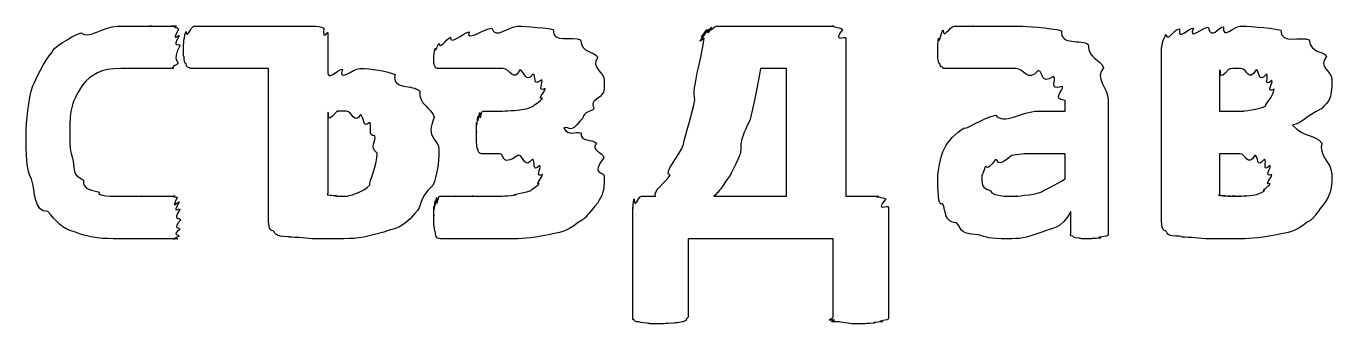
# Model space of a CAD drawing. Header units: millimetres. Extents: x 25 to 190, y 204 to 253.
# Drawn here: x 100.6 to 111.42, y 203.63 to 206.1 of the extents above; entities that cross this region are included whole.
import ezdxf

# ---------------------------------------------------------------- set-up
doc = ezdxf.new("R2010")
doc.units = ezdxf.units.MM
doc.layers.get('0').update_dxf_attribs({"linetype": 'CONTINUOUS'})

msp = doc.modelspace()

# ---------------------------------------------------------------- linework, layer by layer
at = {"color": 0}
for p, q in [((101.994, 206.099), (102.975, 206.099)), ((106.317, 206.099), (107.293, 206.099)), ((103.102, 206.044), (103.102, 205.736)), ((107.392, 205.995), (107.392, 204.688)), ((110.006, 204.517), (110.006, 205.917)), ((102.611, 205.747), (101.989, 205.747)), ((102.611, 204.517), (102.611, 205.747)), ((106.901, 205.747), (106.686, 205.747)), ((106.901, 204.688), (106.901, 205.747)), ((110.486, 205.736), (110.486, 205.394)), ((110.938, 205.576), (110.938, 205.576)), ((109.207, 205.394), (109.207, 205.482)), ((109.565, 205.487), (109.565, 204.391)), ((103.102, 205.383), (103.102, 204.71)), ((104.384, 205.394), (104.533, 205.394)), ((108.981, 205.394), (109.207, 205.394)), ((110.486, 205.394), (110.684, 205.394)), ((105.062, 205.256), (105.056, 205.256)), ((103.51, 205.046), (103.51, 205.046)), ((104.516, 205.041), (104.378, 205.041)), ((109.207, 205.041), (108.97, 205.041)), ((109.207, 204.832), (109.207, 205.041)), ((110.657, 205.041), (110.486, 205.041)), ((110.486, 205.041), (110.486, 204.699)), ((105.392, 204.848), (105.392, 204.848)), ((110.921, 204.87), (110.921, 204.87)), ((111.417, 204.865), (111.417, 204.865)), ((105.628, 203.691), (105.628, 204.595)), ((105.7, 204.688), (105.815, 204.688)), ((106.3, 204.688), (106.901, 204.688)), ((107.392, 204.688), (107.662, 204.688)), ((107.745, 204.595), (107.745, 203.691)), ((101.883, 204.49), (101.883, 204.49)), ((109.256, 204.391), (109.256, 204.561)), ((107.287, 204.336), (106.086, 204.336)), ((106.086, 204.336), (106.086, 203.685)), ((107.287, 203.685), (107.287, 204.336))]:
    msp.add_line(p, q, dxfattribs=at)
for points in [[(101.061, 206.044), (101.118, 205.981), (101.251, 206.099), (101.359, 206.099)], [(101.359, 206.099), (101.393, 206.099), (101.46, 206.099), (101.508, 206.099)], [(101.508, 206.099), (101.492, 206.099), (101.604, 206.099), (101.646, 206.099)], [(101.646, 206.099), (101.574, 206.099), (101.723, 206.099), (101.756, 206.099)], [(101.756, 206.099), (101.757, 206.099), (101.811, 206.099), (101.822, 206.099)], [(101.822, 206.099), (101.783, 206.099), (101.845, 206.099), (101.849, 206.099)], [(101.849, 206.099), (101.794, 206.099), (101.862, 206.09), (101.866, 206.072)], [(101.928, 206.055), (101.939, 205.981), (101.968, 206.099), (101.994, 206.099)], [(102.975, 206.099), (103.011, 206.099), (103.047, 206.094), (103.069, 206.083)], [(104.461, 206.083), (104.489, 205.981), (104.601, 206.099), (104.676, 206.099)], [(104.676, 206.099), (104.667, 206.099), (104.88, 206.09), (104.968, 206.072)], [(106.279, 206.089), (106.19, 205.981), (106.302, 206.099), (106.317, 206.099)], [(107.293, 206.099), (107.237, 206.099), (107.345, 206.09), (107.364, 206.072)], [(108.198, 206.066), (108.201, 205.981), (108.248, 206.099), (108.292, 206.099)], [(108.292, 206.099), (108.289, 206.099), (108.387, 206.099), (108.446, 206.099)], [(108.446, 206.099), (108.408, 206.099), (108.567, 206.099), (108.634, 206.099)], [(108.634, 206.099), (108.661, 206.099), (108.773, 206.099), (108.843, 206.099)], [(108.843, 206.099), (108.862, 206.099), (109.087, 206.086), (109.179, 206.061)], [(110.519, 206.094), (110.509, 205.981), (110.608, 206.099), (110.657, 206.099)], [(110.657, 206.099), (110.685, 206.099), (110.896, 206.089), (110.993, 206.066)], [(100.819, 205.884), (100.816, 205.912), (100.969, 206.011), (101.061, 206.044)], [(101.866, 206.072), (101.801, 205.948), (101.872, 206.039), (101.872, 206.017)], [(101.872, 206.017), (101.805, 205.904), (101.877, 205.967), (101.877, 205.934)], [(101.906, 205.928), (101.906, 205.926), (101.913, 206.029), (101.928, 206.055)], [(103.069, 206.083), (103.055, 205.963), (103.102, 206.062), (103.102, 206.044)], [(104.025, 205.956), (104.028, 205.901), (104.075, 205.986), (104.119, 206.006)], [(104.119, 206.006), (104.116, 205.937), (104.214, 206.039), (104.273, 206.05)], [(104.273, 206.05), (104.235, 205.963), (104.395, 206.074), (104.461, 206.083)], [(104.968, 206.072), (104.962, 205.945), (105.131, 206.024), (105.194, 205.984)], [(106.141, 205.487), (106.116, 205.599), (106.196, 205.802), (106.218, 206)], [(106.218, 206), (106.142, 205.93), (106.225, 206.028), (106.229, 206.039)], [(106.229, 206.039), (106.149, 205.956), (106.237, 206.063), (106.245, 206.072)], [(106.245, 206.072), (106.168, 205.97), (106.267, 206.084), (106.279, 206.089)], [(107.364, 206.072), (107.273, 205.948), (107.392, 206.03), (107.392, 205.995)], [(108.154, 205.901), (108.154, 205.893), (108.155, 205.978), (108.16, 206)], [(108.16, 206), (108.165, 205.937), (108.179, 206.044), (108.198, 206.066)], [(109.179, 206.061), (109.164, 205.93), (109.345, 205.996), (109.4, 205.945)], [(110.006, 205.917), (110.006, 205.908), (110.018, 206.001), (110.045, 206.028)], [(110.045, 206.028), (110.057, 205.963), (110.107, 206.073), (110.155, 206.077)], [(110.155, 206.077), (110.141, 205.97), (110.229, 206.083), (110.271, 206.083)], [(110.271, 206.083), (110.222, 205.974), (110.351, 206.089), (110.392, 206.089)], [(110.392, 206.089), (110.421, 205.978), (110.474, 206.094), (110.519, 206.094)], [(110.993, 206.066), (110.994, 205.941), (111.166, 206.019), (111.23, 205.984)], [(100.659, 205.603), (100.681, 205.648), (100.753, 205.81), (100.819, 205.884)], [(101.877, 205.934), (101.805, 205.802), (101.872, 205.814), (101.86, 205.785)], [(101.912, 205.846), (101.906, 205.835), (101.906, 205.896), (101.906, 205.928)], [(103.981, 205.84), (103.981, 205.838), (103.984, 205.893), (103.992, 205.912)], [(103.992, 205.912), (103.995, 205.875), (104.01, 205.945), (104.025, 205.956)], [(105.194, 205.984), (105.205, 205.868), (105.304, 205.898), (105.337, 205.84)], [(108.154, 205.835), (108.154, 205.826), (108.154, 205.879), (108.154, 205.901)], [(109.4, 205.945), (109.396, 205.826), (109.5, 205.829), (109.527, 205.752)], [(111.23, 205.984), (111.241, 205.868), (111.343, 205.901), (111.373, 205.846)], [(101.86, 205.785), (101.783, 205.747), (101.836, 205.747), (101.822, 205.747)], [(101.928, 205.785), (101.913, 205.791), (101.914, 205.824), (101.912, 205.846)], [(101.956, 205.752), (101.928, 205.758), (101.935, 205.77), (101.928, 205.785)], [(103.981, 205.791), (103.981, 205.791), (103.981, 205.821), (103.981, 205.84)], [(103.992, 205.763), (103.984, 205.765), (103.984, 205.78), (103.981, 205.791)], [(105.337, 205.84), (105.274, 205.753), (105.392, 205.721), (105.392, 205.648)], [(108.17, 205.785), (108.157, 205.787), (108.157, 205.815), (108.154, 205.835)], [(108.193, 205.758), (108.172, 205.76), (108.178, 205.774), (108.17, 205.785)], [(111.373, 205.846), (111.299, 205.758), (111.417, 205.727), (111.417, 205.659)], [(101.387, 205.747), (101.224, 205.747), (101.145, 205.7), (101.072, 205.609)], [(101.557, 205.747), (101.426, 205.747), (101.453, 205.747), (101.387, 205.747)], [(101.679, 205.747), (101.64, 205.747), (101.604, 205.747), (101.557, 205.747)], [(101.767, 205.747), (101.709, 205.747), (101.714, 205.747), (101.679, 205.747)], [(101.822, 205.747), (101.753, 205.747), (101.789, 205.747), (101.767, 205.747)], [(101.989, 205.747), (101.95, 205.747), (101.967, 205.748), (101.956, 205.752)], [(103.102, 205.736), (103.096, 205.625), (103.182, 205.741), (103.223, 205.741)], [(103.223, 205.741), (103.18, 205.628), (103.314, 205.747), (103.367, 205.747)], [(103.367, 205.747), (103.463, 205.747), (103.577, 205.73), (103.659, 205.697)], [(103.659, 205.697), (103.628, 205.566), (103.811, 205.621), (103.863, 205.559)], [(104.009, 205.747), (103.992, 205.75), (103.995, 205.755), (103.992, 205.763)], [(104.025, 205.747), (104.006, 205.747), (104.016, 205.747), (104.009, 205.747)], [(104.086, 205.747), (104.021, 205.747), (104.036, 205.747), (104.025, 205.747)], [(104.191, 205.747), (104.08, 205.747), (104.115, 205.747), (104.086, 205.747)], [(104.345, 205.747), (104.282, 205.747), (104.235, 205.747), (104.191, 205.747)], [(104.555, 205.747), (104.403, 205.747), (104.407, 205.747), (104.345, 205.747)], [(104.692, 205.736), (104.65, 205.628), (104.606, 205.747), (104.555, 205.747)], [(104.803, 205.703), (104.734, 205.614), (104.737, 205.727), (104.692, 205.736)], [(104.874, 205.653), (104.793, 205.588), (104.831, 205.692), (104.803, 205.703)], [(106.686, 205.747), (106.656, 205.577), (106.627, 205.434), (106.598, 205.317)], [(108.22, 205.747), (108.187, 205.747), (108.199, 205.75), (108.193, 205.758)], [(108.292, 205.747), (108.212, 205.747), (108.234, 205.747), (108.22, 205.747)], [(108.413, 205.747), (108.278, 205.747), (108.325, 205.747), (108.292, 205.747)], [(108.578, 205.747), (108.492, 205.747), (108.46, 205.747), (108.413, 205.747)], [(108.799, 205.747), (108.62, 205.747), (108.645, 205.747), (108.578, 205.747)], [(108.986, 205.73), (108.893, 205.628), (108.872, 205.747), (108.799, 205.747)], [(109.113, 205.68), (108.995, 205.606), (109.037, 205.719), (108.986, 205.73)], [(109.185, 205.598), (109.061, 205.562), (109.146, 205.659), (109.113, 205.68)], [(109.527, 205.752), (109.446, 205.672), (109.565, 205.587), (109.565, 205.487)], [(110.563, 205.741), (110.465, 205.625), (110.508, 205.738), (110.486, 205.736)], [(110.667, 205.747), (110.527, 205.747), (110.596, 205.744), (110.563, 205.741)], [(110.789, 205.736), (110.73, 205.628), (110.714, 205.747), (110.667, 205.747)], [(110.877, 205.703), (110.8, 205.614), (110.824, 205.727), (110.789, 205.736)], [(110.921, 205.648), (110.844, 205.584), (110.899, 205.687), (110.877, 205.703)], [(100.604, 205.195), (100.604, 205.306), (100.622, 205.493), (100.659, 205.603)], [(101.072, 205.609), (100.963, 205.445), (100.967, 205.384), (100.967, 205.212)], [(103.863, 205.559), (103.853, 205.445), (103.958, 205.428), (103.984, 205.344)], [(104.902, 205.581), (104.83, 205.548), (104.892, 205.633), (104.874, 205.653)], [(104.88, 205.499), (104.83, 205.489), (104.902, 205.551), (104.902, 205.581)], [(105.392, 205.648), (105.392, 205.518), (105.383, 205.56), (105.365, 205.521)], [(109.207, 205.482), (109.091, 205.496), (109.198, 205.565), (109.185, 205.598)], [(110.938, 205.576), (110.862, 205.54), (110.932, 205.625), (110.921, 205.648)], [(110.871, 205.438), (110.862, 205.456), (110.938, 205.516), (110.938, 205.576)], [(111.417, 205.659), (111.417, 205.474), (111.39, 205.482), (111.335, 205.416)], [(104.808, 205.438), (104.8, 205.441), (104.865, 205.476), (104.88, 205.499)], [(105.365, 205.521), (105.241, 205.438), (105.327, 205.441), (105.299, 205.405)], [(106.047, 205.118), (106.061, 205.195), (106.114, 205.344), (106.141, 205.487)], [(103.174, 205.388), (103.077, 205.273), (103.124, 205.385), (103.102, 205.383)], [(103.256, 205.394), (103.13, 205.394), (103.198, 205.391), (103.174, 205.388)], [(103.372, 205.366), (103.324, 205.275), (103.303, 205.394), (103.256, 205.394)], [(103.449, 205.3), (103.386, 205.242), (103.405, 205.351), (103.372, 205.366)], [(103.984, 205.344), (103.904, 205.162), (104.023, 205.171), (104.023, 205.069)], [(104.334, 205.3), (104.337, 205.236), (104.341, 205.339), (104.345, 205.35)], [(104.345, 205.35), (104.345, 205.262), (104.353, 205.375), (104.362, 205.383)], [(104.362, 205.383), (104.359, 205.275), (104.375, 205.394), (104.384, 205.394)], [(104.533, 205.394), (104.528, 205.394), (104.648, 205.397), (104.692, 205.405)], [(104.692, 205.405), (104.738, 205.408), (104.778, 205.423), (104.808, 205.438)], [(105.299, 205.405), (105.186, 205.368), (105.238, 205.341), (105.194, 205.317)], [(108.374, 205.256), (108.37, 205.231), (108.53, 205.339), (108.634, 205.361)], [(108.634, 205.361), (108.694, 205.275), (108.851, 205.394), (108.981, 205.394)], [(110.684, 205.394), (110.657, 205.394), (110.827, 205.408), (110.871, 205.438)], [(111.335, 205.416), (111.188, 205.346), (111.198, 205.307), (111.092, 205.278)], [(103.493, 205.19), (103.427, 205.184), (103.471, 205.27), (103.449, 205.3)], [(104.334, 205.223), (104.334, 205.191), (104.334, 205.278), (104.334, 205.3)], [(105.056, 205.256), (105.097, 205.176), (105.151, 205.234), (105.199, 205.212)], [(105.194, 205.317), (105.102, 205.198), (105.108, 205.27), (105.062, 205.256)], [(106.598, 205.317), (106.484, 205.107), (106.543, 205.099), (106.51, 205.019)], [(108.209, 205.085), (108.231, 205.14), (108.304, 205.212), (108.374, 205.256)], [(111.092, 205.278), (111.188, 205.173), (111.28, 205.202), (111.335, 205.129)], [(100.648, 204.832), (100.604, 204.889), (100.604, 205.059), (100.604, 205.195)], [(100.967, 205.212), (100.963, 205.066), (100.976, 205.046), (100.995, 204.98)], [(103.51, 205.046), (103.445, 205.096), (103.504, 205.146), (103.493, 205.19)], [(104.334, 205.135), (104.334, 205.129), (104.334, 205.19), (104.334, 205.223)], [(104.345, 205.08), (104.337, 205.081), (104.337, 205.113), (104.334, 205.135)], [(105.199, 205.212), (105.194, 205.136), (105.289, 205.165), (105.326, 205.129)], [(105.326, 205.129), (105.271, 205.066), (105.387, 205.055), (105.387, 205.008)], [(111.335, 205.129), (111.299, 205.03), (111.417, 204.971), (111.417, 204.865)], [(103.449, 204.782), (103.445, 204.812), (103.51, 204.932), (103.51, 205.046)], [(104.023, 205.069), (104.023, 204.956), (104.006, 204.868), (103.973, 204.777)], [(104.356, 205.052), (104.345, 205.055), (104.348, 205.069), (104.345, 205.08)], [(104.378, 205.041), (104.356, 205.041), (104.363, 205.044), (104.356, 205.052)], [(104.681, 205.03), (104.521, 204.923), (104.582, 205.041), (104.516, 205.041)], [(104.797, 204.997), (104.731, 204.909), (104.728, 205.022), (104.681, 205.03)], [(105.937, 204.865), (105.873, 204.876), (106.014, 205.019), (106.047, 205.118)], [(106.51, 205.019), (106.418, 204.827), (106.441, 204.871), (106.405, 204.821)], [(108.154, 204.843), (108.154, 204.883), (108.172, 205.015), (108.209, 205.085)], [(108.766, 205.025), (108.624, 204.905), (108.664, 205.005), (108.628, 204.991)], [(108.97, 205.041), (108.855, 205.041), (108.824, 205.036), (108.766, 205.025)], [(110.778, 205.03), (110.722, 204.923), (110.703, 205.041), (110.657, 205.041)], [(110.86, 204.997), (110.789, 204.909), (110.811, 205.022), (110.778, 205.03)], [(100.995, 204.98), (101.001, 204.821), (101.04, 204.865), (101.078, 204.821)], [(104.858, 204.942), (104.789, 204.879), (104.826, 204.982), (104.797, 204.997)], [(104.88, 204.87), (104.815, 204.834), (104.871, 204.92), (104.858, 204.942)], [(105.387, 205.008), (105.274, 204.854), (105.392, 204.906), (105.392, 204.848)], [(108.545, 204.931), (108.514, 204.827), (108.518, 204.883), (108.518, 204.854)], [(108.628, 204.991), (108.551, 204.876), (108.563, 204.956), (108.545, 204.931)], [(110.905, 204.942), (110.833, 204.879), (110.883, 204.982), (110.86, 204.997)], [(110.921, 204.87), (110.851, 204.839), (110.915, 204.923), (110.905, 204.942)], [(100.785, 204.561), (100.666, 204.559), (100.681, 204.724), (100.648, 204.832)], [(101.078, 204.821), (101.074, 204.732), (101.158, 204.743), (101.21, 204.722)], [(104.852, 204.793), (104.815, 204.779), (104.88, 204.84), (104.88, 204.87)], [(105.392, 204.848), (105.392, 204.717), (105.373, 204.699), (105.337, 204.633)], [(105.815, 204.688), (105.796, 204.739), (105.9, 204.798), (105.937, 204.865)], [(106.405, 204.821), (106.347, 204.728), (106.336, 204.728), (106.3, 204.688)], [(108.193, 204.628), (108.154, 204.592), (108.154, 204.761), (108.154, 204.843)], [(108.518, 204.854), (108.514, 204.746), (108.541, 204.761), (108.59, 204.732)], [(109.008, 204.722), (109.021, 204.735), (109.136, 204.783), (109.207, 204.832)], [(110.905, 204.793), (110.851, 204.779), (110.921, 204.84), (110.921, 204.87)], [(111.417, 204.865), (111.417, 204.722), (111.398, 204.705), (111.362, 204.639)], [(101.21, 204.722), (101.18, 204.688), (101.326, 204.688), (101.392, 204.688)], [(103.102, 204.71), (103.077, 204.695), (103.148, 204.696), (103.174, 204.694)], [(103.174, 204.694), (103.13, 204.688), (103.229, 204.688), (103.262, 204.688)], [(103.262, 204.688), (103.247, 204.688), (103.408, 204.719), (103.449, 204.782)], [(103.973, 204.777), (103.842, 204.658), (103.893, 204.611), (103.824, 204.545)], [(104.51, 204.688), (104.506, 204.688), (104.615, 204.691), (104.659, 204.699)], [(104.659, 204.699), (104.599, 204.702), (104.745, 204.717), (104.775, 204.732)], [(104.775, 204.732), (104.778, 204.735), (104.833, 204.771), (104.852, 204.793)], [(108.59, 204.732), (108.613, 204.688), (108.712, 204.688), (108.804, 204.688)], [(108.804, 204.688), (108.778, 204.688), (108.945, 204.699), (109.008, 204.722)], [(110.486, 204.699), (110.458, 204.695), (110.515, 204.696), (110.53, 204.694)], [(110.53, 204.694), (110.487, 204.691), (110.559, 204.691), (110.574, 204.688)], [(110.662, 204.688), (110.604, 204.688), (110.745, 204.691), (110.778, 204.699)], [(110.778, 204.699), (110.789, 204.702), (110.839, 204.717), (110.86, 204.732)], [(110.86, 204.732), (110.833, 204.735), (110.896, 204.771), (110.905, 204.793)], [(101.392, 204.688), (101.431, 204.688), (101.515, 204.688), (101.563, 204.688)], [(101.563, 204.688), (101.526, 204.688), (101.652, 204.688), (101.69, 204.688)], [(101.69, 204.688), (101.717, 204.688), (101.756, 204.688), (101.778, 204.688)], [(101.778, 204.688), (101.764, 204.688), (101.823, 204.688), (101.838, 204.688)], [(101.838, 204.688), (101.786, 204.688), (101.851, 204.684), (101.855, 204.677)], [(101.855, 204.677), (101.797, 204.556), (101.867, 204.657), (101.872, 204.639)], [(101.872, 204.639), (101.805, 204.523), (101.877, 204.603), (101.877, 204.578)], [(103.981, 204.605), (103.984, 204.534), (103.988, 204.639), (103.992, 204.65)], [(103.981, 204.534), (103.981, 204.497), (103.981, 204.586), (103.981, 204.605)], [(103.992, 204.65), (103.992, 204.559), (103.999, 204.673), (104.003, 204.677)], [(104.003, 204.677), (104.003, 204.57), (104.017, 204.688), (104.025, 204.688)], [(104.025, 204.688), (104.021, 204.688), (104.053, 204.688), (104.075, 204.688)], [(104.075, 204.688), (104.065, 204.688), (104.126, 204.688), (104.163, 204.688)], [(104.163, 204.688), (104.142, 204.688), (104.251, 204.688), (104.307, 204.688)], [(104.307, 204.688), (104.253, 204.688), (104.429, 204.688), (104.51, 204.688)], [(105.337, 204.633), (105.201, 204.471), (105.246, 204.517), (105.178, 204.473)], [(105.628, 204.595), (105.628, 204.545), (105.631, 204.655), (105.639, 204.666)], [(105.639, 204.666), (105.646, 204.57), (105.669, 204.688), (105.7, 204.688)], [(107.662, 204.688), (107.601, 204.688), (107.712, 204.68), (107.722, 204.666)], [(107.722, 204.666), (107.626, 204.545), (107.745, 204.631), (107.745, 204.595)], [(108.308, 204.468), (108.209, 204.468), (108.222, 204.564), (108.193, 204.628)], [(110.574, 204.688), (110.516, 204.688), (110.603, 204.688), (110.618, 204.688)], [(110.618, 204.688), (110.546, 204.688), (110.647, 204.688), (110.662, 204.688)], [(111.362, 204.639), (111.23, 204.471), (111.28, 204.517), (111.213, 204.473)], [(101.012, 204.391), (100.904, 204.413), (100.848, 204.487), (100.785, 204.561)], [(101.877, 204.578), (101.808, 204.471), (101.883, 204.523), (101.883, 204.49)], [(101.883, 204.49), (101.808, 204.409), (101.88, 204.435), (101.877, 204.413)], [(102.65, 204.402), (102.611, 204.404), (102.611, 204.465), (102.611, 204.517)], [(103.824, 204.545), (103.706, 204.413), (103.671, 204.43), (103.565, 204.391)], [(103.981, 204.457), (103.981, 204.438), (103.981, 204.504), (103.981, 204.534)], [(109.256, 204.561), (109.168, 204.409), (109.102, 204.427), (109.014, 204.391)], [(110.039, 204.402), (110.006, 204.404), (110.006, 204.465), (110.006, 204.517)], [(101.326, 204.336), (101.202, 204.336), (101.103, 204.354), (101.012, 204.391)], [(101.877, 204.413), (101.805, 204.365), (101.874, 204.371), (101.872, 204.357)], [(102.771, 204.352), (102.663, 204.354), (102.675, 204.375), (102.65, 204.402)], [(103.565, 204.391), (103.375, 204.336), (103.331, 204.336), (103.185, 204.336)], [(103.992, 204.396), (103.984, 204.393), (103.984, 204.435), (103.981, 204.457)], [(104.003, 204.352), (103.992, 204.36), (103.995, 204.381), (103.992, 204.396)], [(104.93, 204.369), (104.753, 204.336), (104.723, 204.336), (104.599, 204.336)], [(105.178, 204.473), (105.064, 204.383), (105.029, 204.393), (104.93, 204.369)], [(108.49, 204.369), (108.308, 204.38), (108.359, 204.424), (108.308, 204.468)], [(108.733, 204.336), (108.569, 204.336), (108.563, 204.347), (108.49, 204.369)], [(109.014, 204.391), (108.873, 204.336), (108.832, 204.336), (108.733, 204.336)], [(109.273, 204.357), (109.241, 204.357), (109.256, 204.375), (109.256, 204.391)], [(109.565, 204.391), (109.565, 204.357), (109.56, 204.365), (109.548, 204.357)], [(110.155, 204.357), (110.053, 204.354), (110.064, 204.375), (110.039, 204.402)], [(110.96, 204.369), (110.778, 204.336), (110.742, 204.336), (110.607, 204.336)], [(111.213, 204.473), (111.097, 204.383), (111.062, 204.393), (110.96, 204.369)], [(101.486, 204.336), (101.375, 204.336), (101.381, 204.336), (101.326, 204.336)], [(101.635, 204.336), (101.481, 204.336), (101.541, 204.336), (101.486, 204.336)], [(101.756, 204.336), (101.691, 204.336), (101.681, 204.336), (101.635, 204.336)], [(101.833, 204.336), (101.761, 204.336), (101.792, 204.336), (101.756, 204.336)], [(101.86, 204.336), (101.79, 204.336), (101.847, 204.336), (101.833, 204.336)], [(101.872, 204.357), (101.801, 204.336), (101.867, 204.336), (101.86, 204.336)], [(102.865, 204.347), (102.747, 204.347), (102.8, 204.352), (102.771, 204.352)], [(102.97, 204.336), (102.934, 204.338), (102.901, 204.342), (102.865, 204.347)], [(103.08, 204.336), (103.004, 204.336), (103.005, 204.336), (102.97, 204.336)], [(103.185, 204.336), (103.077, 204.336), (103.116, 204.336), (103.08, 204.336)], [(104.036, 204.336), (104.003, 204.336), (104.01, 204.341), (104.003, 204.352)], [(104.108, 204.336), (104.032, 204.336), (104.05, 204.336), (104.036, 204.336)], [(104.235, 204.336), (104.103, 204.336), (104.144, 204.336), (104.108, 204.336)], [(104.4, 204.336), (104.319, 204.336), (104.286, 204.336), (104.235, 204.336)], [(104.599, 204.336), (104.44, 204.336), (104.462, 204.336), (104.4, 204.336)], [(109.323, 204.341), (109.263, 204.342), (109.284, 204.349), (109.273, 204.357)], [(109.411, 204.336), (109.307, 204.336), (109.345, 204.337), (109.323, 204.341)], [(109.499, 204.341), (109.384, 204.336), (109.451, 204.336), (109.411, 204.336)], [(109.548, 204.357), (109.425, 204.342), (109.521, 204.344), (109.499, 204.341)], [(110.26, 204.347), (110.141, 204.347), (110.191, 204.354), (110.155, 204.357)], [(110.37, 204.336), (110.328, 204.338), (110.295, 204.342), (110.26, 204.347)], [(110.486, 204.336), (110.406, 204.336), (110.41, 204.336), (110.37, 204.336)], [(110.607, 204.336), (110.483, 204.336), (110.526, 204.336), (110.486, 204.336)], [(105.639, 203.663), (105.628, 203.66), (105.628, 203.679), (105.628, 203.691)], [(105.678, 203.647), (105.642, 203.645), (105.646, 203.656), (105.639, 203.663)], [(105.749, 203.635), (105.679, 203.638), (105.695, 203.644), (105.678, 203.647)], [(105.865, 203.63), (105.738, 203.63), (105.778, 203.633), (105.749, 203.635)], [(105.964, 203.635), (105.826, 203.63), (105.905, 203.63), (105.865, 203.63)], [(106.036, 203.647), (105.999, 203.638), (105.993, 203.64), (105.964, 203.635)], [(106.075, 203.663), (106.036, 203.645), (106.054, 203.65), (106.036, 203.647)], [(106.086, 203.685), (106.05, 203.656), (106.081, 203.667), (106.075, 203.663)], [(107.298, 203.663), (107.205, 203.656), (107.287, 203.674), (107.287, 203.685)], [(107.337, 203.647), (107.218, 203.645), (107.305, 203.656), (107.298, 203.663)], [(107.408, 203.635), (107.373, 203.638), (107.355, 203.644), (107.337, 203.647)], [(107.513, 203.63), (107.432, 203.63), (107.437, 203.633), (107.408, 203.635)], [(107.623, 203.635), (107.516, 203.63), (107.557, 203.63), (107.513, 203.63)], [(107.695, 203.647), (107.575, 203.638), (107.652, 203.64), (107.623, 203.635)], [(107.734, 203.663), (107.612, 203.645), (107.713, 203.65), (107.695, 203.647)], [(107.745, 203.691), (107.745, 203.66), (107.74, 203.671), (107.734, 203.663)]]:
    msp.add_open_spline(points, degree=3, dxfattribs=at)

doc.saveas('drawing.dxf')
